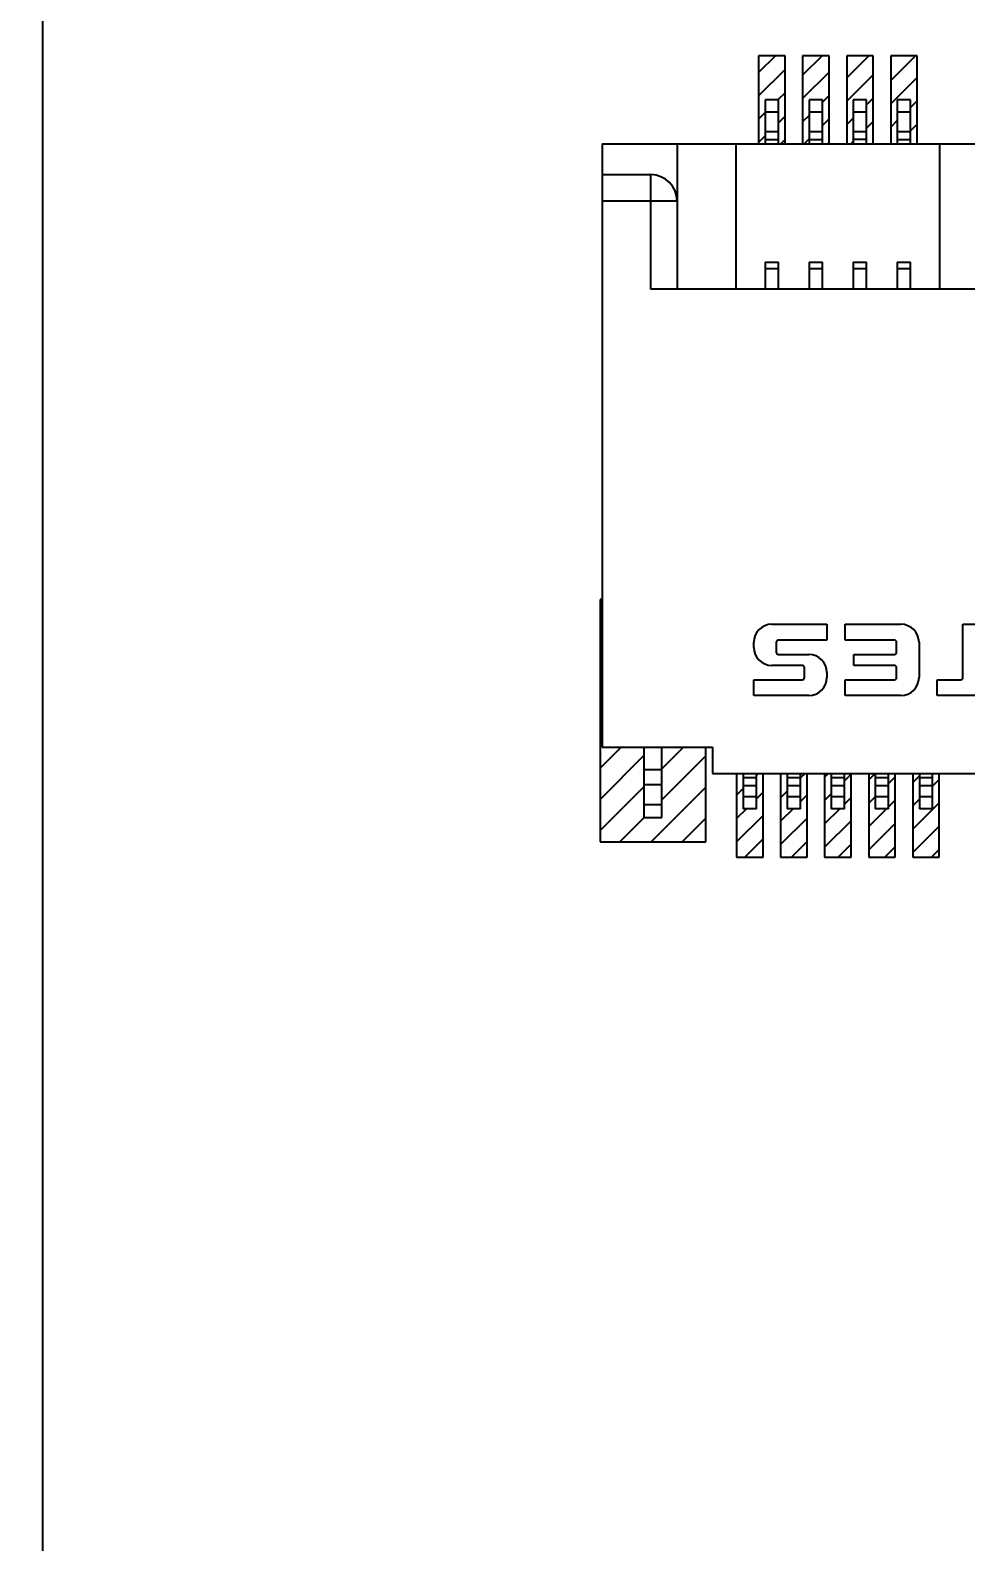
# Model space of a CAD drawing. Header units: millimetres. Extents: x 0 to 841, y 0 to 594.
# Drawn here: x 531.48 to 542.1, y 372.73 to 389.89 of the extents above; entities that cross this region are included whole.
import ezdxf

# ---------------------------------------------------------------- set-up
doc = ezdxf.new("R2010")
doc.units = ezdxf.units.MM
doc.header["$LTSCALE"] = 46.255
doc.layers.get('0').update_dxf_attribs({"linetype": 'CONTINUOUS'})
doc.layers.add('ASSEM_MEM', color=7, linetype='CONTINUOUS')
doc.styles.get("Standard").update_dxf_attribs({"font": 'txt', "width": 0.8})
doc.dimstyles.new('DIMSTYLE_1', dxfattribs={"dimtxt": 3, "dimasz": 2.1, "dimexe": 2, "dimexo": 1, "dimgap": 0.75, "dimtad": 0, "dimtih": 1, "dimtoh": 1, "dimzin": 0, "dimdsep": 46, "dimtxsty": 'STANDARD', "dimblk": '_FILLED', "dimblk1": '_FILLED', "dimblk2": '_FILLED', "dimcen": 0.09, "dimazin": 0, "dimtp": 0.01, "dimtm": 0.01, "dimtfac": 1, "dimtofl": 0, "dimtmove": 0, "dimatfit": 3, "dimldrblk": '_FILLED', "dimfxl": 1, "dimtolj": 1, "dimtzin": 0, "dimarcsym": 0})

# ---------------------------------------------------------------- blocks, each defined once
blk = doc.blocks.new('*D61')
at = {"color": 7, "linetype": 'CONTINUOUS'}
blk.add_line((543.423, 371.715), (507.744, 371.715), dxfattribs=at)
at = {"color": 7, "linetype": 'CONTINUOUS', "insert": (506.244, 375.465), "char_height": 3, "width": 14.4, "attachment_point": 3, "line_spacing_factor": 0.9}
blk.add_mtext('114.93', dxfattribs=at)
blk = doc.blocks.new('_FILLED')
at = {"color": 0, "linetype": 'BYBLOCK'}
blk.add_solid([(0, 0), (-1, 0.1667), (-1, -0.1667)], dxfattribs=at)

msp = doc.modelspace()

# ---------------------------------------------------------------- linework, layer by layer
at = {"layer": 'ASSEM_MEM', "color": 7, "linetype": 'CONTINUOUS'}
for p, q in [((531.623, 314.64), (531.623, 482.64)), ((539.748, 389.6), (539.748, 388.6)), ((539.94, 389.6), (539.748, 389.409)), ((540.048, 389.6), (539.748, 389.6)), ((540.048, 388.6), (540.048, 389.6)), ((540.248, 389.6), (540.248, 388.6)), ((540.47, 389.6), (540.248, 389.379)), ((540.548, 389.6), (540.248, 389.6)), ((540.548, 388.6), (540.548, 389.6)), ((540.748, 389.6), (540.748, 388.6)), ((541, 389.6), (540.748, 389.348)), ((541.048, 389.6), (540.748, 389.6)), ((541.048, 388.6), (541.048, 389.6)), ((541.248, 389.6), (541.248, 388.6)), ((541.266, 389.6), (541.248, 389.583)), ((541.531, 389.6), (541.248, 389.318)), ((541.548, 389.6), (541.248, 389.6)), ((541.548, 388.6), (541.548, 389.6)), ((540.048, 389.444), (539.748, 389.144)), ((540.548, 389.414), (540.248, 389.114)), ((541.048, 389.383), (540.748, 389.083)), ((541.548, 389.353), (541.248, 389.053)), ((539.823, 389.1), (539.823, 388.6)), ((539.973, 389.1), (539.823, 389.1)), ((540.048, 389.179), (539.972, 389.102)), ((539.973, 388.6), (539.973, 389.1)), ((540.323, 389.1), (540.323, 388.6)), ((540.473, 389.1), (540.323, 389.1)), ((540.548, 389.148), (540.473, 389.073)), ((540.473, 388.6), (540.473, 389.1)), ((540.823, 389.1), (540.823, 388.6)), ((540.973, 389.1), (540.823, 389.1)), ((541.048, 389.118), (540.973, 389.043)), ((540.973, 388.6), (540.973, 389.1)), ((541.323, 389.1), (541.323, 388.6)), ((541.473, 389.1), (541.323, 389.1)), ((541.473, 388.6), (541.473, 389.1)), ((541.548, 389.088), (541.473, 389.013)), ((539.823, 388.954), (539.748, 388.879)), ((539.973, 388.961), (539.823, 388.961)), ((540.048, 388.914), (539.973, 388.839)), ((540.323, 388.923), (540.248, 388.848)), ((540.473, 388.961), (540.323, 388.961)), ((540.823, 388.893), (540.748, 388.818)), ((540.973, 388.961), (540.823, 388.961)), ((541.473, 388.961), (541.323, 388.961)), ((539.823, 388.74), (539.973, 388.74)), ((540.323, 388.74), (540.473, 388.74)), ((540.548, 388.883), (540.473, 388.808)), ((540.823, 388.74), (540.973, 388.74)), ((541.048, 388.853), (540.973, 388.778)), ((541.323, 388.863), (541.248, 388.788)), ((541.323, 388.74), (541.473, 388.74)), ((541.548, 388.823), (541.473, 388.748)), ((537.973, 388.6), (537.973, 381.75)), ((537.973, 388.6), (559.823, 388.6)), ((538.823, 388.6), (538.823, 386.95)), ((539.493, 386.95), (539.493, 388.6)), ((539.823, 388.689), (539.748, 388.614)), ((539.823, 388.65), (539.973, 388.65)), ((540.048, 388.648), (540, 388.6)), ((540.323, 388.658), (540.266, 388.6)), ((540.323, 388.65), (540.473, 388.65)), ((540.548, 388.618), (540.531, 388.6)), ((540.823, 388.628), (540.796, 388.6)), ((540.973, 388.65), (540.823, 388.65)), ((541.323, 388.65), (541.473, 388.65)), ((541.803, 388.6), (541.803, 386.95)), ((537.973, 388.25), (538.523, 388.25)), ((538.523, 386.95), (538.523, 388.25)), ((538.823, 387.95), (537.973, 387.95)), ((539.823, 387.255), (539.823, 386.95)), ((539.823, 387.255), (539.973, 387.255)), ((539.823, 387.183), (539.973, 387.183)), ((539.973, 386.95), (539.973, 387.255)), ((540.323, 387.255), (540.323, 386.95)), ((540.323, 387.255), (540.473, 387.255)), ((540.323, 387.183), (540.473, 387.183)), ((540.473, 386.95), (540.473, 387.255)), ((540.823, 387.255), (540.823, 386.95)), ((540.823, 387.255), (540.973, 387.255)), ((540.823, 387.183), (540.973, 387.183)), ((540.973, 386.95), (540.973, 387.255)), ((541.323, 387.255), (541.323, 386.95)), ((541.323, 387.255), (541.473, 387.255)), ((541.323, 387.183), (541.473, 387.183)), ((541.473, 386.95), (541.473, 387.255)), ((559.273, 386.95), (538.523, 386.95)), ((537.948, 383.425), (537.948, 380.675)), ((537.973, 383.425), (537.948, 383.425)), ((537.973, 383.303), (537.948, 383.278)), ((539.899, 383.145), (540.524, 383.145)), ((540.524, 383.145), (540.524, 382.965)), ((540.729, 382.965), (540.729, 383.145)), ((540.729, 383.145), (541.364, 383.145)), ((542.067, 382.54), (542.067, 383.145)), ((542.067, 383.145), (542.322, 383.145)), ((537.973, 382.949), (537.948, 382.924)), ((539.694, 382.883), (539.694, 382.94)), ((539.949, 382.94), (539.949, 382.828)), ((540.524, 382.965), (539.974, 382.965)), ((541.289, 382.965), (540.729, 382.965)), ((541.314, 382.828), (541.314, 382.94)), ((541.569, 382.94), (541.569, 382.54)), ((539.974, 382.803), (540.319, 382.803)), ((540.829, 382.678), (540.829, 382.803)), ((540.829, 382.803), (541.289, 382.803)), ((537.973, 382.596), (537.948, 382.571)), ((540.244, 382.678), (539.899, 382.678)), ((540.269, 382.54), (540.269, 382.653)), ((540.524, 382.598), (540.524, 382.54)), ((541.289, 382.678), (540.829, 382.678)), ((541.314, 382.54), (541.314, 382.653)), ((539.694, 382.335), (539.694, 382.515)), ((539.694, 382.515), (540.244, 382.515)), ((540.729, 382.335), (540.729, 382.515)), ((540.729, 382.515), (541.289, 382.515)), ((541.774, 382.335), (541.774, 382.515)), ((541.774, 382.515), (542.042, 382.515)), ((537.973, 382.242), (537.948, 382.217)), ((540.319, 382.335), (539.694, 382.335)), ((541.364, 382.335), (540.729, 382.335)), ((542.614, 382.335), (541.774, 382.335)), ((537.973, 381.889), (537.948, 381.864)), ((538.189, 381.75), (537.948, 381.51)), ((537.973, 381.75), (539.223, 381.75)), ((538.448, 380.95), (538.448, 381.75)), ((538.648, 380.95), (538.648, 381.75)), ((538.896, 381.75), (538.648, 381.503)), ((539.148, 380.675), (539.148, 381.75)), ((539.223, 381.75), (539.223, 381.45)), ((538.448, 381.657), (537.948, 381.157)), ((539.148, 381.65), (538.648, 381.15)), ((538.648, 381.492), (538.448, 381.492)), ((539.223, 381.45), (558.573, 381.45)), ((539.498, 381.45), (539.498, 380.5)), ((539.573, 381.45), (539.573, 381.05)), ((539.723, 381.4), (539.573, 381.4)), ((539.723, 381.05), (539.723, 381.45)), ((539.745, 381.45), (539.723, 381.429)), ((539.798, 380.5), (539.798, 381.45)), ((539.998, 381.45), (539.998, 380.5)), ((540.01, 381.45), (539.998, 381.439)), ((540.073, 381.45), (540.073, 381.05)), ((540.223, 381.4), (540.073, 381.4)), ((540.223, 381.05), (540.223, 381.45)), ((540.275, 381.45), (540.224, 381.4)), ((540.298, 380.5), (540.298, 381.45)), ((540.498, 381.45), (540.498, 380.5)), ((540.54, 381.45), (540.498, 381.409)), ((540.573, 381.45), (540.573, 381.05)), ((540.723, 381.4), (540.573, 381.4)), ((540.723, 381.05), (540.723, 381.45)), ((540.798, 381.443), (540.723, 381.368)), ((540.798, 380.5), (540.798, 381.45)), ((540.998, 381.45), (540.998, 380.5)), ((541.07, 381.45), (540.998, 381.378)), ((541.073, 381.45), (541.073, 381.05)), ((541.223, 381.4), (541.073, 381.4)), ((541.223, 381.05), (541.223, 381.45)), ((541.298, 381.413), (541.223, 381.338)), ((541.298, 380.5), (541.298, 381.45)), ((541.498, 381.45), (541.498, 380.5)), ((541.573, 381.423), (541.498, 381.348)), ((541.573, 381.45), (541.573, 381.05)), ((541.723, 381.4), (541.573, 381.4)), ((541.723, 381.05), (541.723, 381.45)), ((541.798, 381.383), (541.725, 381.309)), ((541.798, 380.5), (541.798, 381.45)), ((538.448, 381.303), (537.948, 380.803)), ((538.448, 381.326), (538.648, 381.326)), ((539.148, 381.296), (538.528, 380.675)), ((539.573, 381.279), (539.498, 381.204)), ((539.723, 381.311), (539.573, 381.311)), ((539.573, 381.19), (539.723, 381.19)), ((539.798, 381.239), (539.723, 381.164)), ((540.073, 381.249), (539.998, 381.174)), ((540.223, 381.311), (540.073, 381.311)), ((540.073, 381.19), (540.223, 381.19)), ((540.298, 381.209), (540.223, 381.134)), ((540.573, 381.218), (540.498, 381.143)), ((540.723, 381.311), (540.573, 381.311)), ((540.573, 381.19), (540.723, 381.19)), ((540.798, 381.178), (540.723, 381.103)), ((541.074, 381.189), (540.998, 381.113)), ((541.223, 381.311), (541.073, 381.311)), ((541.073, 381.19), (541.223, 381.19)), ((541.723, 381.311), (541.573, 381.311)), ((541.573, 381.19), (541.723, 381.19)), ((538.448, 381.1), (538.648, 381.1)), ((539.61, 381.05), (539.498, 380.939)), ((539.723, 381.05), (539.573, 381.05)), ((540.14, 381.05), (539.998, 380.909)), ((540.223, 381.05), (540.073, 381.05)), ((540.67, 381.05), (540.498, 380.878)), ((540.723, 381.05), (540.573, 381.05)), ((541.201, 381.05), (540.998, 380.848)), ((541.223, 381.05), (541.073, 381.05)), ((541.298, 381.148), (541.223, 381.073)), ((541.573, 381.158), (541.498, 381.083)), ((541.798, 381.118), (541.498, 380.818)), ((541.723, 381.05), (541.573, 381.05)), ((538.449, 380.95), (538.174, 380.675)), ((538.448, 380.95), (538.648, 380.95)), ((539.148, 380.942), (538.881, 380.675)), ((539.798, 380.974), (539.498, 380.674)), ((540.298, 380.943), (539.998, 380.643)), ((540.798, 380.913), (540.498, 380.613)), ((541.298, 380.883), (540.998, 380.583)), ((541.798, 380.852), (541.498, 380.552)), ((537.948, 380.675), (539.148, 380.675)), ((539.798, 380.709), (539.59, 380.5)), ((540.298, 380.678), (540.12, 380.5)), ((539.498, 380.5), (539.798, 380.5)), ((539.998, 380.5), (540.298, 380.5)), ((540.498, 380.5), (540.798, 380.5)), ((540.798, 380.648), (540.651, 380.5)), ((540.998, 380.5), (541.298, 380.5)), ((541.298, 380.618), (541.181, 380.5)), ((541.498, 380.5), (541.798, 380.5)), ((541.798, 380.587), (541.711, 380.5))]:
    msp.add_line(p, q, dxfattribs=at)
for centre, radius, start, end in [((538.523, 387.95), 0.3, 0, 90), ((539.899, 382.94), 0.205, 90, 180), ((541.364, 382.94), 0.205, 0, 90), ((539.899, 382.883), 0.205, 180, 270), ((539.974, 382.94), 0.025, 90, 180), ((541.289, 382.94), 0.025, 360, 90), ((539.974, 382.828), 0.025, 180, 270), ((540.319, 382.598), 0.205, 0, 90), ((541.289, 382.828), 0.025, 270, 360), ((540.244, 382.653), 0.025, 360, 90), ((540.244, 382.54), 0.025, 270, 360), ((540.319, 382.54), 0.205, 270, 360), ((541.289, 382.653), 0.025, 360, 90), ((541.289, 382.54), 0.025, 270, 360), ((541.364, 382.54), 0.205, 270, 360), ((542.042, 382.54), 0.025, 270, 360)]:
    msp.add_arc(centre, radius, start, end, dxfattribs=at)

# ---------------------------------------------------------------- dimensions: what is measured, and where the dimension line sits
at = {"color": 7, "linetype": 'CONTINUOUS'}
dim = msp.add_ordinate_dim(feature_location=(543.423413147, 371.715339129), offset=(-35.679770555, 0), dtype=0, origin=(544.423413147, 486.640339129), dimstyle='DIMSTYLE_1', override={"dimtad": 1, "dimtih": 0, "dimtoh": 0}, dxfattribs=at)
dim.commit()
dim.dimension.update_dxf_attribs({"geometry": '*D61', "text_midpoint": (499.418641296, 373.96534642)})

doc.saveas('drawing.dxf')
